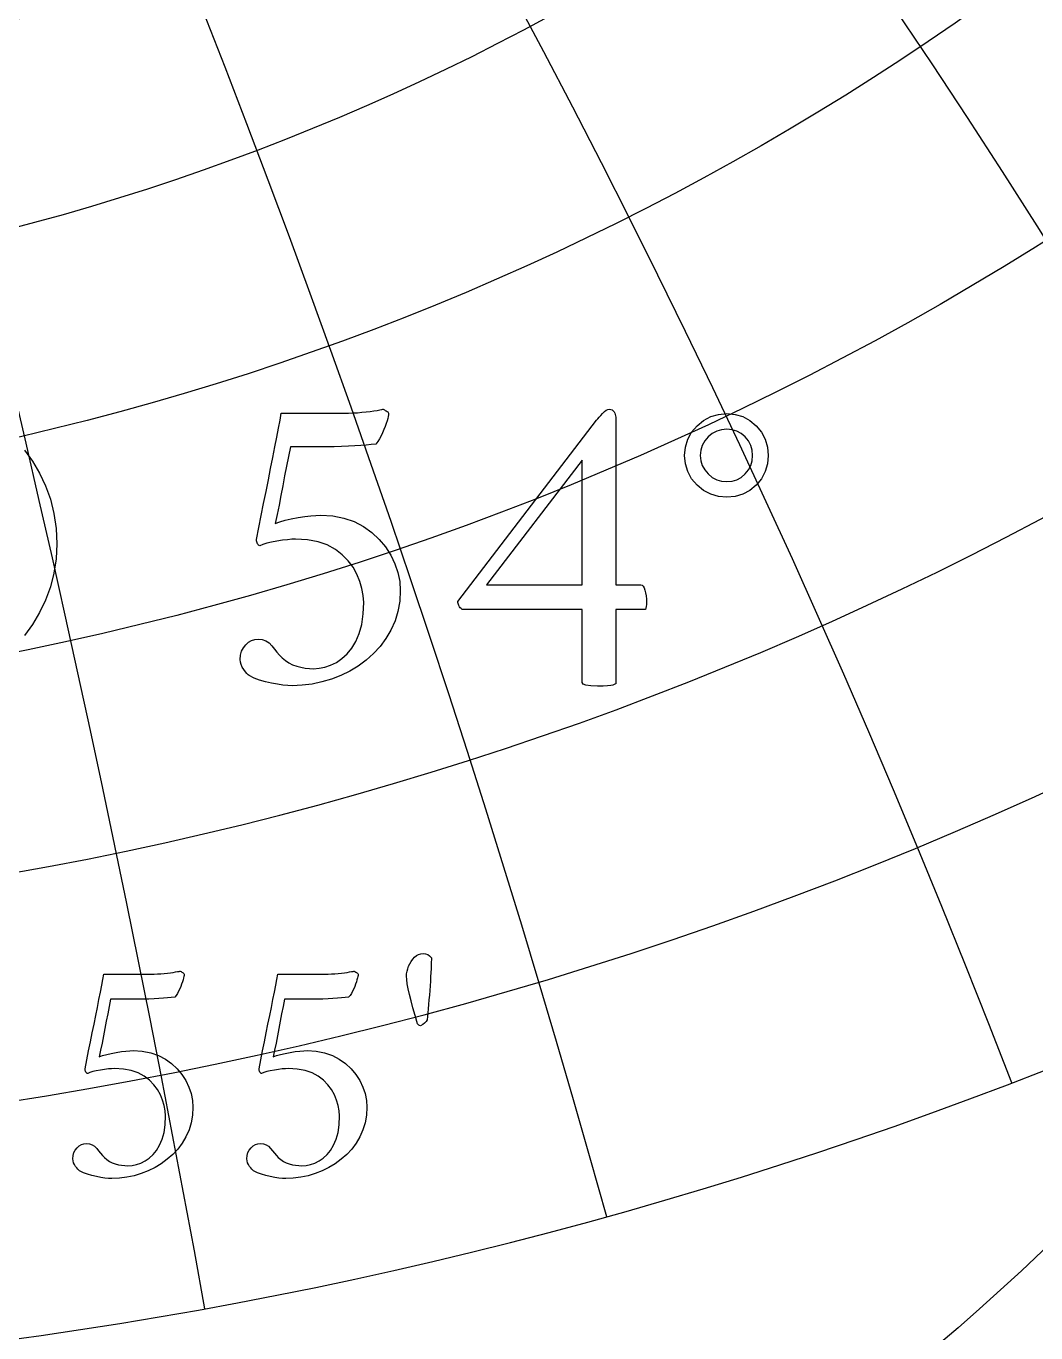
# Model space of a CAD drawing. Header units: millimetres. Extents: x -71 to 71, y -71 to 73.
# Drawn here: x 7.85 to 20.67, y -22.81 to -6.22 of the extents above; entities that cross this region are included whole.
import ezdxf

# ---------------------------------------------------------------- set-up
doc = ezdxf.new("R2010")
doc.units = ezdxf.units.MM
for name, color, linetype in [('CUT_OUTER', 1, 'Continuous'), ('ENGRAVE', 7, 'Continuous'), ('ENGRAVE_FINE', 8, 'Continuous'), ('TEXT', 5, 'Continuous')]:
    doc.layers.add(name, color=color, linetype=linetype)

msp = doc.modelspace()

# ---------------------------------------------------------------- linework, layer by layer
at = {"layer": 'CUT_OUTER'}
msp.add_arc((-0.0002, -0.0002), 71.2199, 143.788848, 87.803032, dxfattribs=at)
at = {"layer": 'ENGRAVE'}
for centre, radius in [((0, 0), 70.2), ((0, 24.1585), 39.0893), ((0, 22.2167), 34.5295), ((0, 20.6338), 30.4012), ((0, 0), 45.9522), ((0, 19.337), 26.6151), ((0, 0), 30.0798)]:
    msp.add_circle(centre, radius, dxfattribs=at)
for centre, radius, start, end in [((0, 26.5604), 44.1998, 104.90113, 75.09887), ((0, 29.5661), 50.0254, 148.36961, 31.63039), ((0, 33.3862), 56.8, 171.09399, 8.90601), ((24.0756, 41.7002), 66.5593, 264.257556, 313.498597)]:
    msp.add_arc(centre, radius, start, end, dxfattribs=at)
at = {"layer": 'ENGRAVE_FINE'}
for centre, radius, start, end in [((443.3724, -63.2477), 450.2121, 162.919986, 174.895151), ((443.3724, -63.2477), 450.2121, 162.919986, 174.895151), ((-214.7937, -63.2477), 228.5787, 10.267692, 34.218624), ((-214.7937, -63.2477), 228.5787, 10.267692, 34.218624), ((214.7937, -63.2477), 228.5787, 145.781376, 169.732308), ((214.7937, -63.2477), 228.5787, 145.781376, 169.732308), ((-135.4092, -63.2477), 156.357, 15.548702, 51.45419), ((-135.4092, -63.2477), 156.357, 15.548702, 51.45419), ((135.4092, -63.2477), 156.357, 128.54581, 164.451298), ((135.4092, -63.2477), 156.357, 128.54581, 164.451298), ((-93.1695, -63.2477), 121.6242, 21.012524, 68.778271), ((-93.1695, -63.2477), 121.6242, 21.012524, 68.778271), ((93.1695, -63.2477), 121.6242, 111.221729, 158.987476), ((93.1695, -63.2477), 121.6242, 111.221729, 158.987476), ((-65.5996, -63.2477), 102.0548, 26.730809, 84.928272), ((-65.5996, -63.2477), 102.0548, 26.730809, 84.928272), ((65.5996, -63.2477), 102.0548, 95.071728, 153.269191), ((65.5996, -63.2477), 102.0548, 95.071728, 153.269191), ((-45.1364, -63.2477), 90.2728, 32.785093, 97.141651), ((-45.1364, -63.2477), 90.2728, 32.785093, 97.141651), ((45.1364, -63.2477), 90.2728, 82.858349, 147.214907), ((45.1364, -63.2477), 90.2728, 82.858349, 147.214907), ((-28.4547, -63.2477), 83.1958, 39.270113, 107.914903), ((-28.4547, -63.2477), 83.1958, 39.270113, 107.914903), ((28.4547, -63.2477), 83.1958, 72.085097, 140.729887), ((28.4547, -63.2477), 83.1958, 72.085097, 140.729887), ((0, 54.02), 87.4062, 216.596965, 323.403035)]:
    msp.add_arc(centre, radius, start, end, dxfattribs=at)
at = {"layer": 'TEXT'}
for points in [[(11.5913, -12.4288), (11.7458, -12.4378), (11.8881, -12.4648), (12.0184, -12.5098), (12.1365, -12.5727), (12.2422, -12.6494), (12.3351, -12.7353), (12.4152, -12.8307), (12.4825, -12.9353), (12.5358, -13.0455), (12.5739, -13.1574), (12.5967, -13.2711), (12.6043, -13.3865), (12.5969, -13.5216), (12.5745, -13.6501), (12.5374, -13.772), (12.4853, -13.8874), (12.4209, -13.9954), (12.3469, -14.095), (12.2632, -14.1863), (12.1698, -14.2694), (12.0686, -14.3436), (11.9615, -14.4084), (11.8485, -14.464), (11.7297, -14.5102), (11.6072, -14.5465), (11.4834, -14.5724), (11.3581, -14.588), (11.2315, -14.5932), (11.1756, -14.5913), (11.1132, -14.5856), (11.0442, -14.5761), (10.9686, -14.5627), (10.8916, -14.5453), (10.8184, -14.5233), (10.749, -14.4968), (10.6835, -14.4659), (10.671, -14.4548), (10.6558, -14.4382), (10.6378, -14.4161), (10.6171, -14.3884), (10.5977, -14.3576), (10.5838, -14.3261), (10.5755, -14.2939), (10.5728, -14.2611), (10.5771, -14.2057), (10.5901, -14.1559), (10.6117, -14.1116), (10.642, -14.0729), (10.6778, -14.0414), (10.716, -14.0189), (10.7567, -14.0054), (10.7997, -14.0009), (10.8521, -14.0063), (10.8987, -14.0223), (10.9393, -14.0492), (10.9741, -14.0867), (11.0061, -14.1284), (11.0384, -14.1677), (11.0711, -14.2045), (11.1042, -14.2389), (11.1448, -14.2747), (11.1893, -14.3047), (11.2376, -14.3287), (11.2896, -14.3469), (11.3434, -14.3602), (11.3969, -14.3697), (11.45, -14.3754), (11.5027, -14.3773), (11.5749, -14.3723), (11.6473, -14.3572), (11.7202, -14.3322), (11.7933, -14.297), (11.8638, -14.2503), (11.9283, -14.1905), (11.9869, -14.1175), (12.0397, -14.0313), (12.0833, -13.9308), (12.1144, -13.8148), (12.1331, -13.6831), (12.1393, -13.5359), (12.134, -13.4492), (12.1179, -13.3609), (12.0911, -13.2707), (12.0535, -13.1789), (12.0042, -13.0896), (11.9421, -13.0073), (11.8672, -12.9319), (11.7795, -12.8634), (11.6774, -12.8064), (11.5595, -12.7658), (11.4256, -12.7414), (11.2758, -12.7333), (11.2277, -12.7348), (11.172, -12.7395), (11.1087, -12.7473), (11.0378, -12.7582), (10.9682, -12.7712), (10.9091, -12.7852), (10.8603, -12.8002), (10.8219, -12.8163), (10.8137, -12.8147), (10.806, -12.8101), (10.7985, -12.8023), (10.7914, -12.7914), (10.7854, -12.7788), (10.781, -12.7658), (10.7785, -12.7525), (10.7776, -12.7388), (10.808, -12.5866), (10.8385, -12.4344), (10.8689, -12.2821), (10.8994, -12.1299), (10.9293, -11.9803), (10.9582, -11.8358), (10.986, -11.6966), (11.0128, -11.5625), (11.0376, -11.4371), (11.0592, -11.3238), (11.0777, -11.2226), (11.0931, -11.1335), (11.8902, -11.1335), (11.9459, -11.1328), (12.0023, -11.1307), (12.0594, -11.1273), (12.1172, -11.1224), (12.1729, -11.1167), (12.2237, -11.1107), (12.2697, -11.1043), (12.3109, -11.0975), (12.3448, -11.0915), (12.369, -11.0872), (12.3836, -11.0846), (12.3884, -11.0837), (12.4017, -11.0917), (12.414, -11.0989), (12.4253, -11.1055), (12.4355, -11.1114), (12.4439, -11.1176), (12.45, -11.1252), (12.4536, -11.1342), (12.4548, -11.1446), (12.4536, -11.1562), (12.45, -11.1743), (12.4439, -11.1991), (12.4355, -11.2304), (12.4247, -11.2658), (12.4119, -11.303), (12.3971, -11.342), (12.3801, -11.3826), (12.3613, -11.4227), (12.3407, -11.4601), (12.3184, -11.4947), (12.2943, -11.5265), (12.2362, -11.5321), (12.1725, -11.5376), (12.1033, -11.5431), (12.0286, -11.5487), (11.9476, -11.5535), (11.8598, -11.557), (11.765, -11.5591), (11.6633, -11.5597), (11.2094, -11.5597), (11.1846, -11.682), (11.1602, -11.8054), (11.1362, -11.9298), (11.1125, -12.0552), (11.0888, -12.1795), (11.0647, -12.3008), (11.0403, -12.419), (11.0156, -12.534), (11.0753, -12.5127), (11.1436, -12.4932), (11.2206, -12.4753), (11.3062, -12.4593), (11.3915, -12.4459), (11.4674, -12.4364), (11.534, -12.4307), (11.5913, -12.4288)], [(15.2558, -11.0837), (15.2764, -11.0858), (15.2938, -11.092), (15.3082, -11.1024), (15.3195, -11.1169), (15.3279, -11.1335), (15.334, -11.1501), (15.3376, -11.1667), (15.3388, -11.1833), (15.3388, -13.3145), (15.6599, -13.3145), (15.6734, -13.3186), (15.6862, -13.3311), (15.6983, -13.3519), (15.7097, -13.3809), (15.7194, -13.4155), (15.7263, -13.4529), (15.7305, -13.493), (15.7318, -13.5359), (15.7308, -13.5643), (15.7277, -13.5885), (15.7225, -13.6086), (15.7152, -13.6245), (15.3388, -13.6245), (15.3388, -14.571), (15.3366, -14.5719), (15.3298, -14.5745), (15.3186, -14.5788), (15.3028, -14.5849), (15.2771, -14.5909), (15.2357, -14.5953), (15.1788, -14.5979), (15.1063, -14.5987), (15.0216, -14.596), (14.961, -14.5877), (14.9247, -14.5738), (14.9126, -14.5544), (14.9126, -13.6245), (13.3903, -13.6245), (13.3774, -13.6153), (13.3661, -13.6044), (13.3566, -13.5918), (13.3488, -13.5774), (13.3428, -13.5627), (13.3384, -13.5491), (13.3358, -13.5364), (13.335, -13.5248), (15.0953, -11.2221), (15.1105, -11.2043), (15.1285, -11.184), (15.1492, -11.1614), (15.1728, -11.1363), (15.1966, -11.1133), (15.2184, -11.0968), (15.2381, -11.087), (15.2558, -11.0837)], [(16.2134, -11.6705), (16.2233, -11.5639), (16.2529, -11.4656), (16.3022, -11.3757), (16.3712, -11.294), (16.4541, -11.2262), (16.5449, -11.1778), (16.6436, -11.1487), (16.7504, -11.139), (16.8568, -11.1487), (16.9545, -11.1778), (17.0436, -11.2262), (17.124, -11.294), (17.1906, -11.3757), (17.2382, -11.4656), (17.2667, -11.5639), (17.2762, -11.6705), (17.2667, -11.777), (17.2382, -11.8753), (17.1906, -11.9652), (17.124, -12.0469), (17.0436, -12.1147), (16.9545, -12.1631), (16.8568, -12.1922), (16.7504, -12.2019), (16.6436, -12.1922), (16.5449, -12.1631), (16.4541, -12.1147), (16.3712, -12.0469), (16.3022, -11.9652), (16.2529, -11.8753), (16.2233, -11.777), (16.2134, -11.6705)], [(16.4127, -11.6705), (16.4189, -11.7371), (16.4376, -11.7985), (16.4688, -11.8547), (16.5123, -11.9057), (16.5646, -11.9481), (16.6217, -11.9784), (16.6836, -11.9965), (16.7504, -12.0026), (16.8168, -11.9965), (16.8777, -11.9784), (16.933, -11.9481), (16.9829, -11.9057), (17.024, -11.8547), (17.0534, -11.7985), (17.0711, -11.7371), (17.077, -11.6705), (17.0711, -11.6039), (17.0534, -11.5424), (17.024, -11.4862), (16.9829, -11.4352), (16.933, -11.3928), (16.8777, -11.3625), (16.8168, -11.3444), (16.7504, -11.3383), (16.6836, -11.3444), (16.6217, -11.3625), (16.5646, -11.3928), (16.5123, -11.4352), (16.4688, -11.4862), (16.4376, -11.5424), (16.4189, -11.6039), (16.4127, -11.6705)], [(14.9126, -11.7313), (13.7003, -13.3145), (14.9126, -13.3145)], [(12.8949, -17.9934), (12.9247, -17.9967), (12.952, -18.0069), (12.9766, -18.0237), (12.9987, -18.0473), (12.9984, -18.0716), (12.9977, -18.1029), (12.9964, -18.1411), (12.9945, -18.1864), (12.9922, -18.2366), (12.9894, -18.2897), (12.986, -18.3456), (12.9821, -18.4044), (12.9778, -18.4643), (12.9733, -18.5237), (12.9685, -18.5826), (12.9634, -18.641), (12.9584, -18.6968), (12.9536, -18.7479), (12.949, -18.7944), (12.9447, -18.8361), (12.9318, -18.8579), (12.9136, -18.8777), (12.8902, -18.8953), (12.8617, -18.9109), (12.85, -18.9093), (12.8399, -18.9046), (12.8313, -18.8969), (12.8243, -18.886), (12.7929, -18.7802), (12.7652, -18.683), (12.741, -18.5944), (12.7205, -18.5144), (12.7042, -18.4429), (12.6925, -18.38), (12.6855, -18.3256), (12.6832, -18.2798), (12.6849, -18.2502), (12.6899, -18.2196), (12.6984, -18.188), (12.7102, -18.1553), (12.725, -18.1232), (12.7423, -18.0935), (12.7623, -18.0661), (12.7849, -18.0411), (12.8097, -18.0202), (12.8363, -18.0053), (12.8647, -17.9963), (12.8949, -17.9934)], [(9.2124, -19.2264), (9.3283, -19.2331), (9.4351, -19.2534), (9.5328, -19.2871), (9.6214, -19.3343), (9.7006, -19.3918), (9.7703, -19.4563), (9.8304, -19.5278), (9.8808, -19.6063), (9.9208, -19.6889), (9.9493, -19.7728), (9.9665, -19.8581), (9.9722, -19.9446), (9.9666, -20.0459), (9.9499, -20.1423), (9.922, -20.2338), (9.8829, -20.3203), (9.8347, -20.4013), (9.7791, -20.476), (9.7163, -20.5445), (9.6463, -20.6068), (9.5704, -20.6625), (9.4901, -20.7111), (9.4053, -20.7528), (9.3162, -20.7874), (9.2244, -20.8146), (9.1315, -20.8341), (9.0375, -20.8458), (8.9426, -20.8497), (8.9007, -20.8482), (8.8538, -20.844), (8.8021, -20.8368), (8.7454, -20.8268), (8.6876, -20.8137), (8.6328, -20.7973), (8.5807, -20.7774), (8.5316, -20.7542), (8.5222, -20.7459), (8.5108, -20.7334), (8.4973, -20.7168), (8.4817, -20.6961), (8.4672, -20.673), (8.4568, -20.6494), (8.4506, -20.6252), (8.4485, -20.6006), (8.4518, -20.5591), (8.4615, -20.5217), (8.4777, -20.4885), (8.5004, -20.4594), (8.5273, -20.4358), (8.556, -20.4189), (8.5864, -20.4088), (8.6187, -20.4054), (8.6581, -20.4095), (8.693, -20.4215), (8.7234, -20.4416), (8.7495, -20.4698), (8.7735, -20.5011), (8.7978, -20.5305), (8.8223, -20.5582), (8.8471, -20.584), (8.8776, -20.6108), (8.9109, -20.6333), (8.9471, -20.6513), (8.9862, -20.6649), (9.0265, -20.6749), (9.0666, -20.6821), (9.1064, -20.6863), (9.146, -20.6878), (9.2001, -20.684), (9.2545, -20.6727), (9.3091, -20.6539), (9.364, -20.6276), (9.4168, -20.5925), (9.4652, -20.5476), (9.5091, -20.4929), (9.5487, -20.4283), (9.5814, -20.3529), (9.6048, -20.2659), (9.6188, -20.1671), (9.6234, -20.0567), (9.6194, -19.9917), (9.6074, -19.9254), (9.5872, -19.8578), (9.5591, -19.7889), (9.5221, -19.722), (9.4755, -19.6602), (9.4194, -19.6037), (9.3536, -19.5523), (9.277, -19.5096), (9.1886, -19.4791), (9.0881, -19.4608), (8.9758, -19.4547), (8.9397, -19.4559), (8.8979, -19.4594), (8.8505, -19.4652), (8.7973, -19.4734), (8.7451, -19.4831), (8.7007, -19.4937), (8.6642, -19.5049), (8.6354, -19.517), (8.6293, -19.5158), (8.6234, -19.5123), (8.6178, -19.5065), (8.6125, -19.4983), (8.608, -19.4889), (8.6047, -19.4791), (8.6028, -19.4691), (8.6021, -19.4589), (8.625, -19.3447), (8.6478, -19.2305), (8.6706, -19.1164), (8.6935, -19.0022), (8.7159, -18.89), (8.7376, -18.7816), (8.7585, -18.6772), (8.7786, -18.5767), (8.7971, -18.4826), (8.8134, -18.3976), (8.8272, -18.3217), (8.8388, -18.2549), (9.4366, -18.2549), (9.4784, -18.2544), (9.5207, -18.2528), (9.5635, -18.2502), (9.6068, -18.2466), (9.6486, -18.2423), (9.6868, -18.2378), (9.7213, -18.233), (9.7521, -18.2279), (9.7776, -18.2234), (9.7957, -18.2201), (9.8066, -18.2182), (9.8103, -18.2175), (9.8203, -18.2235), (9.8295, -18.229), (9.8379, -18.2339), (9.8455, -18.2383), (9.8519, -18.243), (9.8564, -18.2487), (9.8592, -18.2554), (9.8601, -18.2632), (9.8592, -18.2719), (9.8564, -18.2855), (9.8519, -18.3041), (9.8455, -18.3276), (9.8375, -18.3542), (9.8279, -18.3821), (9.8167, -18.4112), (9.804, -18.4417), (9.7899, -18.4718), (9.7745, -18.4999), (9.7577, -18.5258), (9.7397, -18.5497), (9.6961, -18.5538), (9.6483, -18.558), (9.5965, -18.5621), (9.5404, -18.5663), (9.4797, -18.5699), (9.4138, -18.5725), (9.3427, -18.5741), (9.2664, -18.5746), (8.926, -18.5746), (8.9074, -18.6663), (8.8891, -18.7588), (8.8711, -18.8521), (8.8533, -18.9462), (8.8355, -19.0394), (8.8175, -19.1304), (8.7992, -19.219), (8.7807, -19.3053), (8.8254, -19.2893), (8.8767, -19.2747), (8.9344, -19.2613), (8.9986, -19.2492), (9.0626, -19.2392), (9.1195, -19.2321), (9.1695, -19.2278), (9.2124, -19.2264)], [(11.4211, -19.2264), (11.5369, -19.2331), (11.6437, -19.2534), (11.7414, -19.2871), (11.83, -19.3343), (11.9093, -19.3918), (11.979, -19.4563), (12.039, -19.5278), (12.0895, -19.6063), (12.1295, -19.6889), (12.158, -19.7728), (12.1751, -19.8581), (12.1808, -19.9446), (12.1753, -20.0459), (12.1585, -20.1423), (12.1306, -20.2338), (12.0916, -20.3203), (12.0433, -20.4013), (11.9878, -20.476), (11.925, -20.5445), (11.8549, -20.6068), (11.779, -20.6625), (11.6987, -20.7111), (11.614, -20.7528), (11.5249, -20.7874), (11.433, -20.8146), (11.3401, -20.8341), (11.2462, -20.8458), (11.1512, -20.8497), (11.1093, -20.8482), (11.0625, -20.844), (11.0107, -20.8368), (10.954, -20.8268), (10.8963, -20.8137), (10.8414, -20.7973), (10.7894, -20.7774), (10.7402, -20.7542), (10.7309, -20.7459), (10.7195, -20.7334), (10.706, -20.7168), (10.6904, -20.6961), (10.6759, -20.673), (10.6655, -20.6494), (10.6593, -20.6252), (10.6572, -20.6006), (10.6604, -20.5591), (10.6702, -20.5217), (10.6864, -20.4885), (10.7091, -20.4594), (10.7359, -20.4358), (10.7646, -20.4189), (10.7951, -20.4088), (10.8274, -20.4054), (10.8667, -20.4095), (10.9016, -20.4215), (10.9321, -20.4416), (10.9582, -20.4698), (10.9822, -20.5011), (11.0064, -20.5305), (11.031, -20.5582), (11.0557, -20.584), (11.0862, -20.6108), (11.1196, -20.6333), (11.1558, -20.6513), (11.1948, -20.6649), (11.2352, -20.6749), (11.2753, -20.6821), (11.3151, -20.6863), (11.3547, -20.6878), (11.4088, -20.684), (11.4631, -20.6727), (11.5177, -20.6539), (11.5726, -20.6276), (11.6254, -20.5925), (11.6738, -20.5476), (11.7178, -20.4929), (11.7574, -20.4283), (11.7901, -20.3529), (11.8134, -20.2659), (11.8274, -20.1671), (11.8321, -20.0567), (11.8281, -19.9917), (11.816, -19.9254), (11.7959, -19.8578), (11.7677, -19.7889), (11.7308, -19.722), (11.6842, -19.6602), (11.628, -19.6037), (11.5622, -19.5523), (11.4857, -19.5096), (11.3972, -19.4791), (11.2968, -19.4608), (11.1844, -19.4547), (11.1484, -19.4559), (11.1066, -19.4594), (11.0591, -19.4652), (11.0059, -19.4734), (10.9538, -19.4831), (10.9094, -19.4937), (10.8728, -19.5049), (10.844, -19.517), (10.8379, -19.5158), (10.8321, -19.5123), (10.8265, -19.5065), (10.8212, -19.4983), (10.8166, -19.4889), (10.8134, -19.4791), (10.8114, -19.4691), (10.8108, -19.4589), (10.8336, -19.3447), (10.8565, -19.2305), (10.8793, -19.1164), (10.9021, -19.0022), (10.9246, -18.89), (10.9462, -18.7816), (10.9671, -18.6772), (10.9872, -18.5767), (11.0058, -18.4826), (11.022, -18.3976), (11.0359, -18.3217), (11.0474, -18.2549), (11.6453, -18.2549), (11.687, -18.2544), (11.7293, -18.2528), (11.7722, -18.2502), (11.8155, -18.2466), (11.8573, -18.2423), (11.8954, -18.2378), (11.9299, -18.233), (11.9608, -18.2279), (11.9862, -18.2234), (12.0044, -18.2201), (12.0153, -18.2182), (12.0189, -18.2175), (12.0289, -18.2235), (12.0381, -18.229), (12.0466, -18.2339), (12.0542, -18.2383), (12.0606, -18.243), (12.0651, -18.2487), (12.0678, -18.2554), (12.0687, -18.2632), (12.0678, -18.2719), (12.0651, -18.2855), (12.0606, -18.3041), (12.0542, -18.3276), (12.0462, -18.3542), (12.0366, -18.3821), (12.0254, -18.4112), (12.0127, -18.4417), (11.9986, -18.4718), (11.9831, -18.4999), (11.9664, -18.5258), (11.9483, -18.5497), (11.9047, -18.5538), (11.857, -18.558), (11.8051, -18.5621), (11.7491, -18.5663), (11.6883, -18.5699), (11.6224, -18.5725), (11.5513, -18.5741), (11.4751, -18.5746), (11.1346, -18.5746), (11.1161, -18.6663), (11.0978, -18.7588), (11.0797, -18.8521), (11.062, -18.9462), (11.0442, -19.0394), (11.0262, -19.1304), (11.0079, -19.219), (10.9893, -19.3053), (11.0341, -19.2893), (11.0853, -19.2747), (11.1431, -19.2613), (11.2073, -19.2492), (11.2712, -19.2392), (11.3282, -19.2321), (11.3781, -19.2278), (11.4211, -19.2264)]]:
    msp.add_lwpolyline(points, close=True, dxfattribs=at)
msp.add_lwpolyline([(7.8318, -11.6026), (7.9344, -11.7424), (8.0242, -11.8933), (8.1012, -12.0552), (8.1629, -12.2269), (8.207, -12.4074), (8.2335, -12.5964), (8.2423, -12.7942), (8.2335, -12.9818), (8.207, -13.163), (8.1629, -13.3375), (8.1012, -13.5055), (8.0242, -13.6653), (7.9344, -13.8155), (7.8318, -13.9559)], dxfattribs=at)

doc.saveas('drawing.dxf')
